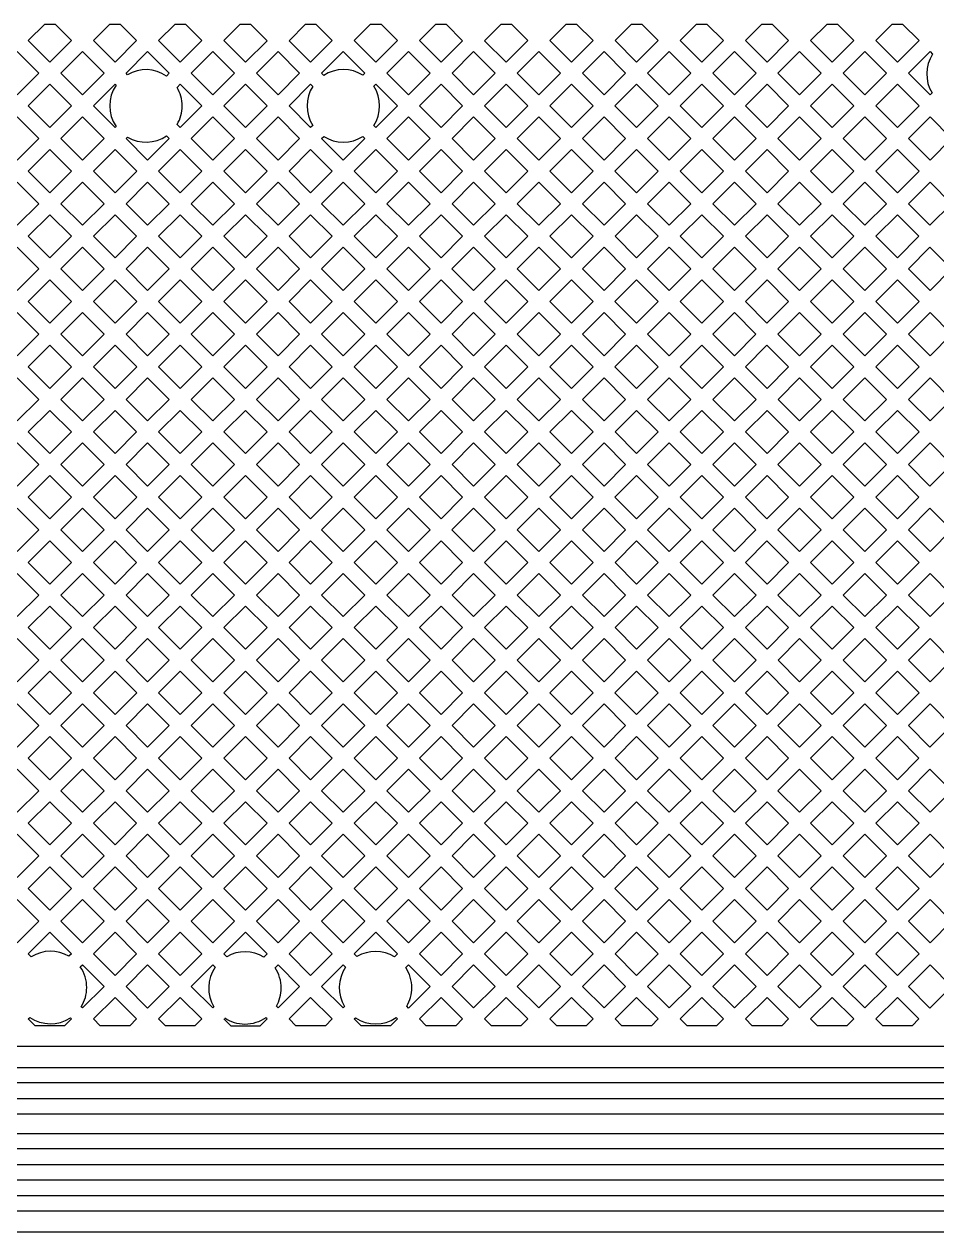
# Model space of a CAD drawing. Extents: x 1548 to 1929, y -174 to 95.
# Drawn here: x 1648.87 to 1653.34, y 46.62 to 52.55 of the extents above; entities that cross this region are included whole.
import ezdxf

# ---------------------------------------------------------------- set-up
doc = ezdxf.new("R2010")
doc.units = 0
doc.layers.add('gbr-dxf_layer0', color=7, linetype='Continuous')

msp = doc.modelspace()

# ---------------------------------------------------------------- linework, layer by layer
at = {"layer": 'gbr-dxf_layer0'}
for p, q in [((1636.278, 47.2867), (1663.6334, 47.2867)), ((1663.6348, 47.2105), (1636.2793, 47.2105)), ((1636.3424, 47.1159), (1663.4604, 47.1159)), ((1663.4617, 47.0397), (1636.3399, 47.0397)), ((1636.5568, 46.9633), (1663.3571, 46.9633)), ((1663.3587, 46.8871), (1636.5582, 46.8871)), ((1636.559, 46.8109), (1663.3565, 46.8109)), ((1663.3589, 46.7347), (1636.5576, 46.7347))]:
    msp.add_line(p, q, dxfattribs=at)
at = {"layer": 'gbr-dxf_layer0', "linetype": 'Continuous'}
for points in [[(1648.8897, 52.4719), (1648.9703, 52.5526), (1649.0211, 52.5526), (1649.1018, 52.4719), (1648.9957, 52.3659)], [(1649.2095, 52.4719), (1649.2901, 52.5526), (1649.3407, 52.5526), (1649.4213, 52.472), (1649.3154, 52.3661)], [(1649.5291, 52.472), (1649.6097, 52.5526), (1649.6603, 52.5526), (1649.741, 52.4719), (1649.6351, 52.366)], [(1649.8488, 52.4719), (1649.9294, 52.5526), (1649.9799, 52.5526), (1650.0607, 52.4718), (1649.9548, 52.3659)], [(1650.1685, 52.4718), (1650.2492, 52.5526), (1650.2998, 52.5526), (1650.3804, 52.4719), (1650.2743, 52.3659)], [(1650.4881, 52.4719), (1650.5688, 52.5526), (1650.6196, 52.5526), (1650.7002, 52.472), (1650.5942, 52.3659)], [(1650.808, 52.472), (1650.8886, 52.5526), (1650.939, 52.5526), (1651.0198, 52.4718), (1650.914, 52.366)], [(1651.1275, 52.4718), (1651.2083, 52.5526), (1651.2588, 52.5526), (1651.3395, 52.4719), (1651.2334, 52.3659)], [(1651.4472, 52.4719), (1651.5279, 52.5526), (1651.5787, 52.5526), (1651.6593, 52.4719), (1651.5532, 52.3659)], [(1651.767, 52.4719), (1651.8477, 52.5526), (1651.8982, 52.5526), (1651.9788, 52.472), (1651.8729, 52.3661)], [(1652.0866, 52.472), (1652.1672, 52.5526), (1652.2179, 52.5526), (1652.2985, 52.4719), (1652.1926, 52.366)], [(1652.4063, 52.4719), (1652.487, 52.5526), (1652.5377, 52.5526), (1652.6184, 52.4719), (1652.5123, 52.3659)], [(1652.7261, 52.4719), (1652.8068, 52.5526), (1652.8573, 52.5526), (1652.9379, 52.4719), (1652.832, 52.366)], [(1653.0457, 52.4719), (1653.1263, 52.5526), (1653.1771, 52.5526), (1653.2577, 52.472), (1653.1517, 52.3659)], [(1648.7298, 52.312), (1648.8358, 52.418), (1648.9418, 52.312), (1648.8358, 52.206)], [(1649.0496, 52.312), (1649.1556, 52.4181), (1649.2615, 52.3122), (1649.1555, 52.2061)], [(1649.689, 52.3121), (1649.7949, 52.418), (1649.9009, 52.312), (1649.795, 52.2061)], [(1650.0087, 52.312), (1650.1146, 52.4179), (1650.2205, 52.312), (1650.1146, 52.2061)], [(1650.648, 52.312), (1650.7541, 52.4181), (1650.8601, 52.3121), (1650.7541, 52.206)], [(1650.9679, 52.3121), (1651.0737, 52.4179), (1651.1795, 52.312), (1651.0737, 52.2062)], [(1651.2873, 52.312), (1651.3933, 52.418), (1651.4994, 52.312), (1651.3933, 52.206)], [(1651.6071, 52.312), (1651.7132, 52.4181), (1651.819, 52.3122), (1651.713, 52.2061)], [(1651.9268, 52.3122), (1652.0327, 52.4181), (1652.1387, 52.3121), (1652.0328, 52.2062)], [(1652.2465, 52.3121), (1652.3524, 52.418), (1652.4584, 52.312), (1652.3525, 52.2061)], [(1652.5662, 52.312), (1652.6722, 52.418), (1652.7781, 52.3121), (1652.6721, 52.2061)], [(1652.8859, 52.3121), (1652.9918, 52.4181), (1653.0978, 52.312), (1652.9919, 52.2061)], [(1648.8897, 52.1521), (1648.9957, 52.2581), (1649.1016, 52.1523), (1648.9956, 52.0462)], [(1649.8489, 52.1522), (1649.9548, 52.2581), (1650.0607, 52.1522), (1649.9547, 52.0463)], [(1650.8079, 52.1522), (1650.914, 52.2582), (1651.0199, 52.1523), (1650.9138, 52.0463)], [(1651.1276, 52.1523), (1651.2334, 52.2581), (1651.3394, 52.1521), (1651.2336, 52.0463)], [(1651.4472, 52.1521), (1651.5532, 52.2581), (1651.6591, 52.1523), (1651.5531, 52.0462)], [(1651.7669, 52.1523), (1651.8729, 52.2583), (1651.9789, 52.1523), (1651.8729, 52.0462)], [(1652.0867, 52.1523), (1652.1926, 52.2582), (1652.2986, 52.1522), (1652.1927, 52.0463)], [(1652.4064, 52.1522), (1652.5123, 52.2581), (1652.6182, 52.1522), (1652.5123, 52.0463)], [(1652.726, 52.1522), (1652.832, 52.2583), (1652.938, 52.1523), (1652.832, 52.0462)], [(1653.0458, 52.1523), (1653.1517, 52.2582), (1653.2577, 52.1522), (1653.1518, 52.0462)], [(1648.73, 51.9924), (1648.8358, 52.0982), (1648.9417, 51.9923), (1648.8359, 51.8865)], [(1649.0494, 51.9923), (1649.1555, 52.0984), (1649.2615, 51.9924), (1649.1555, 51.8863)], [(1649.6891, 51.9924), (1649.795, 52.0983), (1649.9009, 51.9924), (1649.7949, 51.8865)], [(1650.0086, 51.9924), (1650.1146, 52.0983), (1650.2206, 51.9923), (1650.1146, 51.8864)], [(1650.648, 51.9922), (1650.7541, 52.0983), (1650.8599, 51.9924), (1650.7539, 51.8863)], [(1650.9677, 51.9924), (1651.0737, 52.0984), (1651.1797, 51.9924), (1651.0737, 51.8864)], [(1651.2875, 51.9924), (1651.3933, 52.0982), (1651.4992, 51.9923), (1651.3934, 51.8865)], [(1651.607, 51.9923), (1651.713, 52.0984), (1651.819, 51.9924), (1651.713, 51.8863)], [(1651.9268, 51.9924), (1652.0328, 52.0984), (1652.1388, 51.9924), (1652.0328, 51.8863)], [(1652.2466, 51.9924), (1652.3525, 52.0983), (1652.4584, 51.9924), (1652.3525, 51.8865)], [(1652.5661, 51.9924), (1652.6721, 52.0984), (1652.7781, 51.9923), (1652.6722, 51.8864)], [(1652.8859, 51.9923), (1652.9919, 52.0984), (1653.0979, 51.9924), (1652.9919, 51.8863)], [(1653.2057, 51.9924), (1653.3116, 52.0983), (1653.4175, 51.9924), (1653.3116, 51.8865)], [(1648.8897, 51.8326), (1648.9956, 51.9385), (1649.1016, 51.8324), (1648.9958, 51.7266)], [(1649.2093, 51.8324), (1649.3154, 51.9385), (1649.4214, 51.8325), (1649.3153, 51.7264)], [(1649.5291, 51.8325), (1649.6352, 51.9385), (1649.7411, 51.8326), (1649.635, 51.7266)], [(1649.8488, 51.8326), (1649.9547, 51.9385), (1650.0608, 51.8325), (1649.9548, 51.7266)], [(1650.1685, 51.8325), (1650.2744, 51.9385), (1650.3805, 51.8324), (1650.2745, 51.7265)], [(1650.4882, 51.8324), (1650.5941, 51.9384), (1650.7, 51.8325), (1650.5941, 51.7266)], [(1650.8078, 51.8325), (1650.9138, 51.9385), (1651.0198, 51.8325), (1650.9138, 51.7265)], [(1651.1276, 51.8325), (1651.2336, 51.9385), (1651.3395, 51.8326), (1651.2335, 51.7266)], [(1651.4473, 51.8326), (1651.5531, 51.9385), (1651.6591, 51.8324), (1651.5533, 51.7266)], [(1651.7669, 51.8324), (1651.8729, 51.9385), (1651.9789, 51.8325), (1651.8729, 51.7264)], [(1652.0867, 51.8325), (1652.1927, 51.9385), (1652.2986, 51.8326), (1652.1926, 51.7266)], [(1652.4064, 51.8326), (1652.5123, 51.9385), (1652.6183, 51.8325), (1652.5124, 51.7266)], [(1652.726, 51.8325), (1652.832, 51.9385), (1652.938, 51.8324), (1652.8321, 51.7265)], [(1653.0457, 51.8324), (1653.1518, 51.9385), (1653.2577, 51.8326), (1653.1516, 51.7266)], [(1648.7298, 51.6727), (1648.8359, 51.7788), (1648.9419, 51.6728), (1648.8358, 51.5667)], [(1649.0496, 51.6728), (1649.1555, 51.7786), (1649.2615, 51.6726), (1649.1557, 51.5667)], [(1649.3692, 51.6726), (1649.4753, 51.7786), (1649.5812, 51.6727), (1649.4751, 51.5667)], [(1649.6889, 51.6727), (1649.7949, 51.7787), (1649.901, 51.6727), (1649.7949, 51.5667)], [(1650.0087, 51.6727), (1650.1146, 51.7786), (1650.2206, 51.6726), (1650.1147, 51.5667)], [(1650.3284, 51.6726), (1650.4343, 51.7786), (1650.5402, 51.6727), (1650.4343, 51.5667)], [(1650.648, 51.6727), (1650.7539, 51.7786), (1650.8599, 51.6726), (1650.754, 51.5667)], [(1650.9677, 51.6726), (1651.0737, 51.7786), (1651.1796, 51.6727), (1651.0736, 51.5667)], [(1651.2874, 51.6727), (1651.3934, 51.7788), (1651.4994, 51.6728), (1651.3934, 51.5667)], [(1651.6072, 51.6728), (1651.713, 51.7786), (1651.819, 51.6726), (1651.7132, 51.5667)], [(1651.9268, 51.6726), (1652.0328, 51.7786), (1652.1387, 51.6727), (1652.0326, 51.5667)], [(1652.2464, 51.6727), (1652.3525, 51.7787), (1652.4585, 51.6727), (1652.3525, 51.5667)], [(1652.5662, 51.6727), (1652.6722, 51.7786), (1652.7782, 51.6726), (1652.6723, 51.5667)], [(1652.8859, 51.6726), (1652.9919, 51.7786), (1653.0978, 51.6727), (1652.9918, 51.5667)], [(1653.2055, 51.6727), (1653.3116, 51.7787), (1653.4176, 51.6727), (1653.3115, 51.5667)], [(1648.8897, 51.5128), (1648.9958, 51.6189), (1649.1018, 51.5129), (1648.9957, 51.4068)], [(1649.2095, 51.5129), (1649.3153, 51.6187), (1649.4212, 51.5128), (1649.3154, 51.407)], [(1649.529, 51.5128), (1649.635, 51.6188), (1649.741, 51.5128), (1649.635, 51.4068)], [(1649.8488, 51.5128), (1649.9548, 51.6188), (1650.0609, 51.5128), (1649.9548, 51.4068)], [(1650.1686, 51.5128), (1650.2745, 51.6187), (1650.3804, 51.5129), (1650.2745, 51.4069)], [(1650.4882, 51.5129), (1650.5941, 51.6188), (1650.7001, 51.5128), (1650.5942, 51.4068)], [(1650.8079, 51.5128), (1650.9138, 51.6187), (1651.0197, 51.5128), (1650.9138, 51.4069)], [(1651.1274, 51.5128), (1651.2335, 51.6188), (1651.3395, 51.5128), (1651.2335, 51.4068)], [(1651.4473, 51.5128), (1651.5533, 51.6189), (1651.6593, 51.5129), (1651.5533, 51.4068)], [(1651.7671, 51.5129), (1651.8729, 51.6187), (1651.9788, 51.5128), (1651.8729, 51.407)], [(1652.0865, 51.5128), (1652.1926, 51.6188), (1652.2986, 51.5128), (1652.1925, 51.4068)], [(1652.4063, 51.5128), (1652.5124, 51.6188), (1652.6184, 51.5128), (1652.5123, 51.4068)], [(1652.7261, 51.5128), (1652.8321, 51.6187), (1652.9379, 51.5129), (1652.832, 51.4069)], [(1653.0457, 51.5129), (1653.1516, 51.6188), (1653.2576, 51.5128), (1653.1517, 51.4068)], [(1648.7298, 51.3529), (1648.8358, 51.459), (1648.9419, 51.3529), (1648.8358, 51.2469)], [(1649.0496, 51.3529), (1649.1557, 51.459), (1649.2615, 51.3531), (1649.1555, 51.2471)], [(1649.3693, 51.3531), (1649.4751, 51.4589), (1649.5811, 51.3529), (1649.4753, 51.2471)], [(1649.6889, 51.3529), (1649.7949, 51.4589), (1649.9009, 51.3529), (1649.7949, 51.2469)], [(1650.0087, 51.3529), (1650.1147, 51.459), (1650.2206, 51.3531), (1650.1146, 51.247)], [(1650.3284, 51.3531), (1650.4343, 51.459), (1650.5403, 51.353), (1650.4344, 51.2471)], [(1650.6481, 51.353), (1650.754, 51.4589), (1650.8599, 51.353), (1650.754, 51.2471)], [(1650.9676, 51.353), (1651.0736, 51.4589), (1651.1796, 51.3529), (1651.0737, 51.247)], [(1651.2873, 51.3529), (1651.3934, 51.459), (1651.4994, 51.3529), (1651.3933, 51.2469)], [(1651.6071, 51.3529), (1651.7132, 51.459), (1651.8191, 51.3531), (1651.713, 51.2471)], [(1651.9268, 51.3531), (1652.0326, 51.4589), (1652.1387, 51.3529), (1652.0328, 51.2471)], [(1652.2464, 51.3529), (1652.3525, 51.4589), (1652.4585, 51.3529), (1652.3524, 51.2469)], [(1652.5662, 51.3529), (1652.6723, 51.459), (1652.7781, 51.3531), (1652.6721, 51.247)], [(1652.8859, 51.3531), (1652.9918, 51.459), (1653.0978, 51.353), (1652.9919, 51.2471)], [(1653.2056, 51.353), (1653.3115, 51.4589), (1653.4175, 51.3529), (1653.3116, 51.247)], [(1648.8897, 51.193), (1648.9957, 51.2991), (1649.1016, 51.1932), (1648.9956, 51.0871)], [(1649.2094, 51.1932), (1649.3154, 51.2992), (1649.4214, 51.1932), (1649.3154, 51.0872)], [(1649.5292, 51.1932), (1649.635, 51.299), (1649.741, 51.193), (1649.6352, 51.0872)], [(1649.8488, 51.193), (1649.9548, 51.299), (1650.0607, 51.1932), (1649.9547, 51.0871)], [(1650.1685, 51.1932), (1650.2745, 51.2992), (1650.3805, 51.1932), (1650.2745, 51.0871)], [(1650.4883, 51.1932), (1650.5942, 51.2991), (1650.7001, 51.1932), (1650.5942, 51.0873)], [(1650.8078, 51.1932), (1650.9138, 51.2991), (1651.0198, 51.1931), (1650.9138, 51.0872)], [(1651.1275, 51.1931), (1651.2335, 51.299), (1651.3395, 51.193), (1651.2336, 51.0871)], [(1651.4472, 51.193), (1651.5533, 51.2991), (1651.6591, 51.1932), (1651.5531, 51.0871)], [(1651.7669, 51.1932), (1651.8729, 51.2992), (1651.979, 51.1932), (1651.8729, 51.0872)], [(1652.0867, 51.1932), (1652.1925, 51.299), (1652.2985, 51.193), (1652.1927, 51.0872)], [(1652.4063, 51.193), (1652.5123, 51.299), (1652.6182, 51.1932), (1652.5122, 51.0871)], [(1652.726, 51.1932), (1652.832, 51.2992), (1652.938, 51.1932), (1652.832, 51.0871)], [(1653.0458, 51.1932), (1653.1517, 51.2991), (1653.2577, 51.1931), (1653.1518, 51.0872)], [(1648.7299, 51.0332), (1648.8358, 51.1391), (1648.9417, 51.0333), (1648.8358, 50.9273)], [(1649.0495, 51.0333), (1649.1555, 51.1393), (1649.2615, 51.0333), (1649.1555, 50.9272)], [(1649.3693, 51.0333), (1649.4753, 51.1393), (1649.5813, 51.0333), (1649.4753, 50.9273)], [(1649.6891, 51.0333), (1649.7949, 51.1391), (1649.9008, 51.0332), (1649.795, 50.9274)], [(1650.0085, 51.0332), (1650.1146, 51.1393), (1650.2206, 51.0333), (1650.1146, 50.9272)], [(1650.3284, 51.0333), (1650.4344, 51.1393), (1650.5403, 51.0334), (1650.4342, 50.9274)], [(1650.648, 51.0334), (1650.754, 51.1393), (1650.86, 51.0333), (1650.7541, 50.9274)], [(1650.9677, 51.0333), (1651.0737, 51.1392), (1651.1797, 51.0332), (1651.0737, 50.9273)], [(1651.2874, 51.0332), (1651.3933, 51.1391), (1651.4992, 51.0333), (1651.3933, 50.9273)], [(1651.607, 51.0333), (1651.713, 51.1393), (1651.819, 51.0333), (1651.713, 50.9272)], [(1651.9268, 51.0333), (1652.0328, 51.1393), (1652.1389, 51.0333), (1652.0328, 50.9273)], [(1652.2466, 51.0333), (1652.3524, 51.1391), (1652.4583, 51.0332), (1652.3525, 50.9274)], [(1652.5661, 51.0332), (1652.6721, 51.1393), (1652.7781, 51.0333), (1652.6721, 50.9272)], [(1652.8859, 51.0333), (1652.9919, 51.1393), (1653.0979, 51.0333), (1652.9919, 50.9272)], [(1653.2057, 51.0333), (1653.3116, 51.1392), (1653.4175, 51.0333), (1653.3116, 50.9274)], [(1648.8897, 50.8735), (1648.9956, 50.9794), (1649.1016, 50.8734), (1648.9957, 50.7675)], [(1649.2094, 50.8734), (1649.3154, 50.9794), (1649.4214, 50.8734), (1649.3154, 50.7674)], [(1649.5292, 50.8734), (1649.6352, 50.9794), (1649.7411, 50.8735), (1649.6351, 50.7675)], [(1649.8489, 50.8735), (1649.9547, 50.9794), (1650.0607, 50.8733), (1649.9549, 50.7675)], [(1650.1684, 50.8733), (1650.2745, 50.9794), (1650.3804, 50.8735), (1650.2743, 50.7675)], [(1650.4881, 50.8735), (1650.5942, 50.9795), (1650.7002, 50.8735), (1650.5941, 50.7675)], [(1650.8079, 50.8735), (1650.9138, 50.9794), (1651.0199, 50.8734), (1650.9139, 50.7675)], [(1651.1276, 50.8734), (1651.2336, 50.9794), (1651.3394, 50.8735), (1651.2335, 50.7675)], [(1651.4472, 50.8735), (1651.5531, 50.9794), (1651.6591, 50.8734), (1651.5532, 50.7675)], [(1651.7669, 50.8734), (1651.8729, 50.9794), (1651.9789, 50.8734), (1651.8729, 50.7674)], [(1652.0867, 50.8734), (1652.1927, 50.9794), (1652.2986, 50.8735), (1652.1926, 50.7675)], [(1652.4064, 50.8735), (1652.5122, 50.9794), (1652.6182, 50.8733), (1652.5124, 50.7675)], [(1652.726, 50.8733), (1652.832, 50.9794), (1652.938, 50.8734), (1652.832, 50.7673)], [(1653.0458, 50.8734), (1653.1518, 50.9794), (1653.2577, 50.8735), (1653.1517, 50.7675)], [(1648.7299, 50.7136), (1648.8358, 50.8196), (1648.9418, 50.7136), (1648.8359, 50.6076)], [(1649.0496, 50.7136), (1649.1555, 50.8195), (1649.2615, 50.7135), (1649.1556, 50.6076)], [(1649.3693, 50.7135), (1649.4753, 50.8195), (1649.5812, 50.7136), (1649.4751, 50.6076)], [(1649.6889, 50.7136), (1649.795, 50.8197), (1649.901, 50.7136), (1649.7949, 50.6076)], [(1650.0087, 50.7136), (1650.1146, 50.8195), (1650.2204, 50.7136), (1650.1146, 50.6078)], [(1650.3282, 50.7136), (1650.4342, 50.8196), (1650.5403, 50.7136), (1650.4342, 50.6076)], [(1650.648, 50.7136), (1650.7541, 50.8196), (1650.8601, 50.7136), (1650.754, 50.6076)], [(1650.9678, 50.7136), (1651.0737, 50.8195), (1651.1796, 50.7136), (1651.0737, 50.6077)], [(1651.2874, 50.7136), (1651.3933, 50.8196), (1651.4993, 50.7136), (1651.3934, 50.6076)], [(1651.6071, 50.7136), (1651.713, 50.8195), (1651.819, 50.7135), (1651.7131, 50.6076)], [(1651.9268, 50.7135), (1652.0328, 50.8195), (1652.1387, 50.7136), (1652.0327, 50.6076)], [(1652.2465, 50.7136), (1652.3525, 50.8197), (1652.4585, 50.7136), (1652.3525, 50.6076)], [(1652.5663, 50.7136), (1652.6721, 50.8195), (1652.7781, 50.7134), (1652.6723, 50.6076)], [(1652.8859, 50.7134), (1652.9919, 50.8195), (1653.0978, 50.7136), (1652.9917, 50.6076)], [(1653.2055, 50.7136), (1653.3116, 50.8196), (1653.4176, 50.7136), (1653.3116, 50.6076)], [(1648.8897, 50.5538), (1648.9957, 50.6597), (1649.1017, 50.5537), (1648.9958, 50.4477)], [(1649.2095, 50.5537), (1649.3154, 50.6596), (1649.4213, 50.5537), (1649.3153, 50.4478)], [(1649.529, 50.5537), (1649.6351, 50.6597), (1649.7411, 50.5537), (1649.635, 50.4477)], [(1649.8488, 50.5537), (1649.9549, 50.6598), (1650.0608, 50.5539), (1649.9547, 50.4478)], [(1650.1685, 50.5539), (1650.2743, 50.6597), (1650.3803, 50.5537), (1650.2745, 50.4479)], [(1650.4881, 50.5537), (1650.5941, 50.6597), (1650.7001, 50.5537), (1650.5941, 50.4477)], [(1650.8079, 50.5537), (1650.9139, 50.6597), (1651.0198, 50.5539), (1650.9138, 50.4478)], [(1651.1276, 50.5539), (1651.2335, 50.6598), (1651.3395, 50.5538), (1651.2336, 50.4478)], [(1651.4473, 50.5538), (1651.5532, 50.6597), (1651.6592, 50.5537), (1651.5533, 50.4477)], [(1651.767, 50.5537), (1651.8729, 50.6596), (1651.9788, 50.5537), (1651.8729, 50.4478)], [(1652.0865, 50.5537), (1652.1926, 50.6597), (1652.2986, 50.5537), (1652.1926, 50.4477)], [(1652.4064, 50.5537), (1652.5124, 50.6598), (1652.6184, 50.5538), (1652.5124, 50.4477)], [(1652.7262, 50.5538), (1652.832, 50.6596), (1652.9379, 50.5537), (1652.8321, 50.4479)], [(1653.0456, 50.5537), (1653.1517, 50.6597), (1653.2577, 50.5537), (1653.1516, 50.4477)], [(1648.7298, 50.3938), (1648.8359, 50.4999), (1648.9419, 50.3939), (1648.8358, 50.2878)], [(1649.0496, 50.3939), (1649.1556, 50.4998), (1649.2615, 50.3939), (1649.1555, 50.288)], [(1649.3692, 50.3939), (1649.4751, 50.4998), (1649.5812, 50.3938), (1649.4752, 50.2879)], [(1649.6889, 50.3938), (1649.7949, 50.4999), (1649.9008, 50.394), (1649.7948, 50.2879)], [(1650.0086, 50.394), (1650.1146, 50.5), (1650.2206, 50.394), (1650.1146, 50.288)], [(1650.3284, 50.394), (1650.4342, 50.4998), (1650.5402, 50.3938), (1650.4344, 50.288)], [(1650.648, 50.3938), (1650.754, 50.4998), (1650.8599, 50.3939), (1650.7539, 50.2879)], [(1650.9677, 50.3939), (1651.0737, 50.5), (1651.1797, 50.394), (1651.0737, 50.2879)], [(1651.2875, 50.394), (1651.3934, 50.4999), (1651.4994, 50.3939), (1651.3935, 50.288)], [(1651.6072, 50.3939), (1651.7131, 50.4998), (1651.819, 50.3939), (1651.7131, 50.288)], [(1651.9268, 50.3939), (1652.0327, 50.4998), (1652.1387, 50.3938), (1652.0328, 50.2879)], [(1652.2464, 50.3938), (1652.3525, 50.4999), (1652.4585, 50.3938), (1652.3525, 50.2878)], [(1652.5662, 50.3938), (1652.6723, 50.4999), (1652.7782, 50.394), (1652.6721, 50.288)], [(1652.8859, 50.394), (1652.9917, 50.4998), (1653.0978, 50.3938), (1652.9919, 50.288)], [(1653.2055, 50.3938), (1653.3116, 50.4998), (1653.4176, 50.3938), (1653.3115, 50.2878)], [(1648.8897, 50.2339), (1648.9958, 50.34), (1649.1016, 50.2341), (1648.9956, 50.1281)], [(1649.2094, 50.2341), (1649.3153, 50.34), (1649.4214, 50.234), (1649.3154, 50.1281)], [(1649.5291, 50.234), (1649.635, 50.3399), (1649.7409, 50.234), (1649.635, 50.1281)], [(1649.8487, 50.234), (1649.9547, 50.3401), (1650.0607, 50.2341), (1649.9547, 50.128)], [(1650.1685, 50.2341), (1650.2745, 50.3401), (1650.3805, 50.2341), (1650.2745, 50.1281)], [(1650.4883, 50.2341), (1650.5941, 50.3399), (1650.7, 50.234), (1650.5942, 50.1282)], [(1650.8078, 50.234), (1650.9138, 50.3401), (1651.0198, 50.234), (1650.9138, 50.128)], [(1651.1276, 50.234), (1651.2336, 50.3401), (1651.3396, 50.2341), (1651.2336, 50.128)], [(1651.4474, 50.2341), (1651.5533, 50.34), (1651.6592, 50.2341), (1651.5533, 50.1282)], [(1651.7669, 50.2341), (1651.8729, 50.34), (1651.9789, 50.234), (1651.8729, 50.1281)], [(1652.0866, 50.234), (1652.1926, 50.3399), (1652.2986, 50.2339), (1652.1927, 50.128)], [(1652.4063, 50.2339), (1652.5124, 50.34), (1652.6183, 50.2341), (1652.5122, 50.128)], [(1652.726, 50.2341), (1652.8321, 50.3401), (1652.9381, 50.2341), (1652.832, 50.1281)], [(1653.0458, 50.2341), (1653.1516, 50.3399), (1653.2576, 50.2339), (1653.1518, 50.1281)], [(1648.7299, 50.0742), (1648.8358, 50.1801), (1648.9417, 50.0742), (1648.8358, 49.9683)], [(1649.0495, 50.0742), (1649.1555, 50.1802), (1649.2615, 50.0742), (1649.1555, 49.9682)], [(1649.3693, 50.0742), (1649.4752, 50.1801), (1649.5811, 50.0743), (1649.4752, 49.9683)], [(1649.6889, 50.0743), (1649.7948, 50.1802), (1649.9008, 50.0742), (1649.7949, 49.9682)], [(1650.0086, 50.0742), (1650.1146, 50.1802), (1650.2206, 50.0742), (1650.1146, 49.9681)], [(1650.3284, 50.0742), (1650.4344, 50.1802), (1650.5403, 50.0743), (1650.4343, 49.9683)], [(1650.6481, 50.0743), (1650.7539, 50.1801), (1650.8599, 50.0741), (1650.7541, 49.9683)], [(1650.9676, 50.0741), (1651.0737, 50.1802), (1651.1797, 50.0742), (1651.0737, 49.9681)], [(1651.2875, 50.0742), (1651.3935, 50.1802), (1651.4994, 50.0743), (1651.3933, 49.9683)], [(1651.6071, 50.0743), (1651.7131, 50.1802), (1651.8191, 50.0742), (1651.7132, 49.9683)], [(1651.9268, 50.0742), (1652.0328, 50.1801), (1652.1388, 50.0741), (1652.0328, 49.9682)], [(1652.2465, 50.0741), (1652.3525, 50.18), (1652.4583, 50.0742), (1652.3524, 49.9682)], [(1652.5661, 50.0742), (1652.6721, 50.1802), (1652.7781, 50.0742), (1652.6721, 49.9681)], [(1652.8859, 50.0742), (1652.9919, 50.1802), (1653.098, 50.0742), (1652.9919, 49.9682)], [(1653.2057, 50.0742), (1653.3115, 50.18), (1653.4174, 50.0741), (1653.3116, 49.9683)], [(1648.8897, 49.9144), (1648.9956, 50.0203), (1649.1016, 49.9143), (1648.9957, 49.8084)], [(1649.2094, 49.9143), (1649.3154, 50.0203), (1649.4213, 49.9144), (1649.3153, 49.8084)], [(1649.5291, 49.9144), (1649.635, 50.0204), (1649.741, 49.9144), (1649.6351, 49.8084)], [(1649.8488, 49.9144), (1649.9547, 50.0203), (1650.0607, 49.9143), (1649.9548, 49.8083)], [(1650.1685, 49.9143), (1650.2745, 50.0203), (1650.3804, 49.9144), (1650.2743, 49.8084)], [(1650.4881, 49.9144), (1650.5942, 50.0205), (1650.7002, 49.9144), (1650.5942, 49.8084)], [(1650.808, 49.9144), (1650.9138, 50.0202), (1651.0198, 49.9142), (1650.914, 49.8084)], [(1651.1275, 49.9142), (1651.2336, 50.0203), (1651.3395, 49.9144), (1651.2334, 49.8084)], [(1651.4472, 49.9144), (1651.5533, 50.0204), (1651.6593, 49.9144), (1651.5532, 49.8084)], [(1651.767, 49.9144), (1651.8729, 50.0203), (1651.979, 49.9143), (1651.873, 49.8084)], [(1652.0867, 49.9143), (1652.1927, 50.0202), (1652.2985, 49.9144), (1652.1926, 49.8084)], [(1652.4063, 49.9144), (1652.5122, 50.0203), (1652.6182, 49.9143), (1652.5123, 49.8083)], [(1652.726, 49.9143), (1652.832, 50.0203), (1652.938, 49.9143), (1652.832, 49.8082)], [(1653.0458, 49.9143), (1653.1518, 50.0203), (1653.2577, 49.9144), (1653.1517, 49.8084)], [(1648.7298, 49.7545), (1648.8358, 49.8605), (1648.9418, 49.7545), (1648.8358, 49.6485)], [(1649.0496, 49.7545), (1649.1555, 49.8604), (1649.2614, 49.7545), (1649.1555, 49.6486)], [(1649.3692, 49.7545), (1649.4752, 49.8606), (1649.5812, 49.7545), (1649.4752, 49.6485)], [(1649.689, 49.7545), (1649.7949, 49.8605), (1649.9009, 49.7545), (1649.795, 49.6485)], [(1650.0087, 49.7545), (1650.1146, 49.8604), (1650.2205, 49.7545), (1650.1146, 49.6486)], [(1650.3282, 49.7545), (1650.4343, 49.8605), (1650.5403, 49.7545), (1650.4342, 49.6485)], [(1650.648, 49.7545), (1650.7541, 49.8606), (1650.8601, 49.7545), (1650.7541, 49.6485)], [(1650.9678, 49.7545), (1651.0737, 49.8604), (1651.1795, 49.7545), (1651.0737, 49.6487)], [(1651.2873, 49.7545), (1651.3933, 49.8605), (1651.4994, 49.7545), (1651.3933, 49.6485)], [(1651.6071, 49.7545), (1651.7132, 49.8605), (1651.8192, 49.7545), (1651.7131, 49.6485)], [(1651.9269, 49.7545), (1652.0328, 49.8604), (1652.1387, 49.7545), (1652.0328, 49.6486)], [(1652.2465, 49.7545), (1652.3524, 49.8605), (1652.4584, 49.7545), (1652.3525, 49.6485)], [(1652.5662, 49.7545), (1652.6721, 49.8604), (1652.7781, 49.7544), (1652.6722, 49.6485)], [(1652.8859, 49.7544), (1652.9919, 49.8604), (1653.0978, 49.7545), (1652.9918, 49.6485)], [(1653.2056, 49.7545), (1653.3116, 49.8606), (1653.4176, 49.7545), (1653.3116, 49.6485)], [(1648.8897, 49.5946), (1648.9957, 49.7006), (1649.1016, 49.5947), (1648.9956, 49.4887)], [(1649.2094, 49.5947), (1649.3153, 49.7006), (1649.4213, 49.5946), (1649.3154, 49.4887)], [(1649.529, 49.5946), (1649.6351, 49.7007), (1649.7411, 49.5947), (1649.6351, 49.4886)], [(1649.8489, 49.5947), (1649.9548, 49.7006), (1650.0607, 49.5947), (1649.9547, 49.4888)], [(1650.1684, 49.5947), (1650.2743, 49.7006), (1650.3804, 49.5946), (1650.2745, 49.4887)], [(1650.4881, 49.5946), (1650.5942, 49.7006), (1650.7002, 49.5946), (1650.5941, 49.4886)], [(1650.8079, 49.5946), (1650.914, 49.7007), (1651.0199, 49.5948), (1650.9138, 49.4887)], [(1651.1276, 49.5948), (1651.2334, 49.7006), (1651.3394, 49.5946), (1651.2336, 49.4888)], [(1651.4472, 49.5946), (1651.5532, 49.7006), (1651.6593, 49.5946), (1651.5532, 49.4886)], [(1651.767, 49.5946), (1651.873, 49.7006), (1651.9789, 49.5948), (1651.8729, 49.4887)], [(1652.0867, 49.5948), (1652.1926, 49.7007), (1652.2986, 49.5947), (1652.1927, 49.4887)], [(1652.4064, 49.5947), (1652.5123, 49.7006), (1652.6183, 49.5946), (1652.5124, 49.4886)], [(1652.7261, 49.5946), (1652.832, 49.7005), (1652.9379, 49.5946), (1652.832, 49.4887)], [(1653.0456, 49.5946), (1653.1517, 49.7006), (1653.2577, 49.5946), (1653.1517, 49.4886)], [(1648.7299, 49.4348), (1648.8358, 49.5407), (1648.9417, 49.4348), (1648.8357, 49.3289)], [(1649.0494, 49.4348), (1649.1555, 49.5408), (1649.2615, 49.4348), (1649.1555, 49.3288)], [(1649.3693, 49.4348), (1649.4752, 49.5407), (1649.5812, 49.4347), (1649.4753, 49.3288)], [(1649.6889, 49.4347), (1649.795, 49.5408), (1649.9009, 49.4349), (1649.7948, 49.3288)], [(1650.0086, 49.4349), (1650.1146, 49.5408), (1650.2206, 49.4348), (1650.1146, 49.3289)], [(1650.3283, 49.4348), (1650.4342, 49.5407), (1650.5403, 49.4347), (1650.4343, 49.3288)], [(1650.648, 49.4347), (1650.7541, 49.5407), (1650.8599, 49.4349), (1650.7539, 49.3288)], [(1650.9677, 49.4349), (1651.0737, 49.5409), (1651.1797, 49.4349), (1651.0737, 49.3288)], [(1651.2875, 49.4349), (1651.3933, 49.5407), (1651.4993, 49.4347), (1651.3935, 49.3289)], [(1651.6071, 49.4347), (1651.7131, 49.5407), (1651.819, 49.4348), (1651.713, 49.3288)], [(1651.9268, 49.4348), (1652.0328, 49.5409), (1652.1388, 49.4349), (1652.0328, 49.3288)], [(1652.2466, 49.4349), (1652.3525, 49.5408), (1652.4585, 49.4348), (1652.3526, 49.3288)], [(1652.5663, 49.4348), (1652.6722, 49.5407), (1652.7781, 49.4348), (1652.6722, 49.3289)], [(1652.8859, 49.4348), (1652.9918, 49.5407), (1653.0978, 49.4347), (1652.9919, 49.3288)], [(1653.2055, 49.4347), (1653.3116, 49.5407), (1653.4176, 49.4347), (1653.3116, 49.3287)], [(1648.8896, 49.275), (1648.9956, 49.3809), (1649.1016, 49.2749), (1648.9956, 49.169)], [(1649.2093, 49.2749), (1649.3154, 49.381), (1649.4214, 49.2749), (1649.3153, 49.1689)], [(1649.5291, 49.2749), (1649.6351, 49.3809), (1649.7409, 49.275), (1649.635, 49.1691)], [(1649.8487, 49.275), (1649.9547, 49.381), (1650.0608, 49.275), (1649.9547, 49.169)], [(1650.1685, 49.275), (1650.2745, 49.3809), (1650.3805, 49.2749), (1650.2745, 49.169)], [(1650.4882, 49.2749), (1650.5941, 49.3808), (1650.7, 49.2749), (1650.5941, 49.169)], [(1650.8078, 49.2749), (1650.9138, 49.381), (1651.0198, 49.275), (1650.9138, 49.1689)], [(1651.1276, 49.275), (1651.2336, 49.381), (1651.3396, 49.275), (1651.2336, 49.169)], [(1651.4474, 49.275), (1651.5532, 49.3808), (1651.6591, 49.2749), (1651.5533, 49.1691)], [(1651.7669, 49.2749), (1651.8729, 49.381), (1651.9789, 49.2749), (1651.8729, 49.1689)], [(1652.0867, 49.2749), (1652.1927, 49.381), (1652.2987, 49.275), (1652.1927, 49.1689)], [(1652.4065, 49.275), (1652.5124, 49.3809), (1652.6183, 49.275), (1652.5124, 49.1691)], [(1652.726, 49.275), (1652.832, 49.3809), (1652.938, 49.2749), (1652.8321, 49.169)], [(1653.0457, 49.2749), (1653.1517, 49.3808), (1653.2577, 49.2748), (1653.1518, 49.1689)], [(1648.7298, 49.1152), (1648.8357, 49.2211), (1648.9418, 49.1151), (1648.8358, 49.0092)], [(1649.0495, 49.1151), (1649.1555, 49.221), (1649.2615, 49.115), (1649.1555, 49.0091)], [(1649.3692, 49.115), (1649.4753, 49.2211), (1649.5811, 49.1152), (1649.4751, 49.0091)], [(1649.6889, 49.1152), (1649.7948, 49.2211), (1649.9008, 49.1151), (1649.7949, 49.0092)], [(1650.0086, 49.1151), (1650.1146, 49.2211), (1650.2206, 49.1151), (1650.1146, 49.0091)], [(1650.3284, 49.1151), (1650.4343, 49.221), (1650.5402, 49.1152), (1650.4343, 49.0092)], [(1650.648, 49.1152), (1650.7539, 49.2211), (1650.8599, 49.1151), (1650.754, 49.0091)], [(1650.9677, 49.1151), (1651.0737, 49.2211), (1651.1797, 49.1151), (1651.0737, 49.009)], [(1651.2875, 49.1151), (1651.3935, 49.2211), (1651.4994, 49.1152), (1651.3934, 49.0092)], [(1651.6072, 49.1152), (1651.713, 49.221), (1651.819, 49.115), (1651.7132, 49.0092)], [(1651.9268, 49.115), (1652.0328, 49.2211), (1652.1388, 49.1151), (1652.0328, 49.009)], [(1652.2466, 49.1151), (1652.3526, 49.2211), (1652.4585, 49.1152), (1652.3524, 49.0092)], [(1652.5662, 49.1152), (1652.6722, 49.2211), (1652.7782, 49.1151), (1652.6723, 49.0092)], [(1652.8859, 49.1151), (1652.9919, 49.221), (1653.0979, 49.115), (1652.9919, 49.0091)], [(1653.2056, 49.115), (1653.3116, 49.2209), (1653.4174, 49.1151), (1653.3115, 49.0091)], [(1648.8897, 48.9553), (1648.9956, 49.0612), (1649.1016, 48.9552), (1648.9957, 48.8493)], [(1649.2094, 48.9552), (1649.3153, 49.0611), (1649.4212, 48.9553), (1649.3153, 48.8493)], [(1649.529, 48.9553), (1649.635, 49.0613), (1649.741, 48.9553), (1649.635, 48.8492)], [(1649.8488, 48.9553), (1649.9547, 49.0612), (1650.0607, 48.9552), (1649.9548, 48.8493)], [(1650.1685, 48.9552), (1650.2745, 49.0612), (1650.3804, 48.9553), (1650.2744, 48.8493)], [(1650.4882, 48.9553), (1650.5941, 49.0613), (1650.7001, 48.9553), (1650.5942, 48.8493)], [(1650.8079, 48.9553), (1650.9138, 49.0612), (1651.0198, 48.9552), (1650.9139, 48.8492)], [(1651.1276, 48.9552), (1651.2336, 49.0612), (1651.3395, 48.9553), (1651.2335, 48.8493)], [(1651.4473, 48.9553), (1651.5533, 49.0613), (1651.6593, 48.9553), (1651.5533, 48.8493)], [(1651.7671, 48.9553), (1651.8729, 49.0611), (1651.9789, 48.9551), (1651.8731, 48.8493)], [(1652.0866, 48.9551), (1652.1927, 49.0612), (1652.2986, 48.9553), (1652.1925, 48.8492)], [(1652.4063, 48.9553), (1652.5124, 49.0613), (1652.6184, 48.9553), (1652.5123, 48.8493)], [(1652.7261, 48.9553), (1652.8321, 49.0612), (1652.9381, 48.9552), (1652.8322, 48.8493)], [(1653.0458, 48.9552), (1653.1518, 49.0611), (1653.2576, 48.9553), (1653.1517, 48.8493)], [(1648.7298, 48.7954), (1648.8358, 48.9014), (1648.9419, 48.7954), (1648.8358, 48.6894)], [(1649.0496, 48.7954), (1649.1555, 48.9013), (1649.2614, 48.7954), (1649.1555, 48.6895)], [(1649.3692, 48.7954), (1649.4751, 48.9014), (1649.5811, 48.7954), (1649.4752, 48.6894)], [(1649.6889, 48.7954), (1649.7949, 48.9014), (1649.9009, 48.7954), (1649.7949, 48.6894)], [(1650.0087, 48.7954), (1650.1146, 48.9013), (1650.2205, 48.7954), (1650.1146, 48.6895)], [(1650.3283, 48.7954), (1650.4343, 48.9015), (1650.5403, 48.7954), (1650.4343, 48.6894)], [(1650.6481, 48.7954), (1650.754, 48.9014), (1650.86, 48.7954), (1650.7541, 48.6894)], [(1650.9678, 48.7954), (1651.0737, 48.9013), (1651.1796, 48.7954), (1651.0737, 48.6895)], [(1651.2873, 48.7954), (1651.3934, 48.9014), (1651.4994, 48.7954), (1651.3933, 48.6894)], [(1651.6071, 48.7954), (1651.7132, 48.9015), (1651.8192, 48.7954), (1651.7132, 48.6894)], [(1651.927, 48.7954), (1652.0328, 48.9013), (1652.1387, 48.7954), (1652.0328, 48.6896)], [(1652.2464, 48.7954), (1652.3524, 48.9014), (1652.4585, 48.7954), (1652.3524, 48.6894)], [(1652.5662, 48.7954), (1652.6723, 48.9014), (1652.7783, 48.7954), (1652.6722, 48.6894)], [(1652.886, 48.7954), (1652.9919, 48.9013), (1653.0978, 48.7954), (1652.9919, 48.6895)], [(1653.2056, 48.7954), (1653.3115, 48.9014), (1653.4175, 48.7954), (1653.3116, 48.6894)], [(1648.8897, 48.6355), (1648.9957, 48.7415), (1649.1016, 48.6357), (1648.9956, 48.5296)], [(1649.2094, 48.6357), (1649.3153, 48.7416), (1649.4213, 48.6355), (1649.3154, 48.5296)], [(1649.5291, 48.6355), (1649.635, 48.7415), (1649.741, 48.6355), (1649.6351, 48.5295)], [(1649.8488, 48.6355), (1649.9548, 48.7415), (1650.0607, 48.6356), (1649.9547, 48.5296)], [(1650.1685, 48.6356), (1650.2744, 48.7415), (1650.3804, 48.6355), (1650.2745, 48.5296)], [(1650.4881, 48.6355), (1650.5942, 48.7416), (1650.7002, 48.6355), (1650.5942, 48.5295)], [(1650.808, 48.6355), (1650.9139, 48.7415), (1651.0198, 48.6356), (1650.9138, 48.5297)], [(1651.1275, 48.6356), (1651.2335, 48.7415), (1651.3395, 48.6355), (1651.2336, 48.5296)], [(1651.4472, 48.6355), (1651.5533, 48.7415), (1651.6593, 48.6355), (1651.5532, 48.5295)], [(1651.767, 48.6355), (1651.8731, 48.7416), (1651.979, 48.6357), (1651.8729, 48.5296)], [(1652.0867, 48.6357), (1652.1925, 48.7415), (1652.2985, 48.6355), (1652.1927, 48.5297)], [(1652.4063, 48.6355), (1652.5123, 48.7415), (1652.6184, 48.6355), (1652.5123, 48.5295)], [(1652.7261, 48.6355), (1652.8322, 48.7415), (1652.938, 48.6356), (1652.832, 48.5296)], [(1653.0458, 48.6356), (1653.1517, 48.7416), (1653.2577, 48.6355), (1653.1518, 48.5296)], [(1648.7298, 48.4756), (1648.8358, 48.5816), (1648.9417, 48.4757), (1648.8357, 48.3697)], [(1649.0495, 48.4757), (1649.1555, 48.5818), (1649.2615, 48.4758), (1649.1555, 48.3697)], [(1649.3693, 48.4758), (1649.4752, 48.5817), (1649.5812, 48.4757), (1649.4753, 48.3697)], [(1649.689, 48.4757), (1649.7949, 48.5816), (1649.9008, 48.4757), (1649.7948, 48.3698)], [(1650.0085, 48.4757), (1650.1146, 48.5817), (1650.2206, 48.4757), (1650.1146, 48.3697)], [(1650.3284, 48.4757), (1650.4343, 48.5816), (1650.5403, 48.4756), (1650.4344, 48.3697)], [(1650.648, 48.4756), (1650.7541, 48.5817), (1650.86, 48.4758), (1650.7539, 48.3697)], [(1650.9677, 48.4758), (1651.0737, 48.5817), (1651.1797, 48.4757), (1651.0737, 48.3698)], [(1651.2874, 48.4757), (1651.3933, 48.5816), (1651.4994, 48.4756), (1651.3934, 48.3697)], [(1651.6071, 48.4756), (1651.7132, 48.5816), (1651.819, 48.4758), (1651.713, 48.3697)], [(1651.9268, 48.4758), (1652.0328, 48.5818), (1652.1389, 48.4758), (1652.0328, 48.3697)], [(1652.2466, 48.4758), (1652.3524, 48.5816), (1652.4584, 48.4756), (1652.3526, 48.3698)], [(1652.5662, 48.4756), (1652.6722, 48.5816), (1652.7781, 48.4757), (1652.6721, 48.3697)], [(1652.8859, 48.4757), (1652.9919, 48.5818), (1653.0979, 48.4758), (1652.9919, 48.3697)], [(1653.2057, 48.4758), (1653.3116, 48.5817), (1653.4176, 48.4757), (1653.3117, 48.3697)], [(1648.8895, 48.3158), (1648.9956, 48.4219), (1649.1016, 48.3158), (1648.9956, 48.2098)], [(1649.2094, 48.3158), (1649.3154, 48.4219), (1649.4214, 48.3159), (1649.3154, 48.2098)], [(1649.5292, 48.3159), (1649.6351, 48.4218), (1649.741, 48.3159), (1649.6351, 48.21)], [(1649.8487, 48.3159), (1649.9547, 48.4218), (1650.0607, 48.3158), (1649.9547, 48.2099)], [(1650.1684, 48.3158), (1650.2745, 48.4219), (1650.3805, 48.3158), (1650.2745, 48.2098)], [(1650.4882, 48.3158), (1650.5942, 48.4218), (1650.7, 48.3159), (1650.5941, 48.21)], [(1650.8078, 48.3159), (1650.9138, 48.4219), (1651.0199, 48.3159), (1650.9138, 48.2099)], [(1651.1276, 48.3159), (1651.2336, 48.4218), (1651.3396, 48.3158), (1651.2336, 48.2099)], [(1651.4473, 48.3158), (1651.5532, 48.4217), (1651.6591, 48.3158), (1651.5532, 48.2099)], [(1651.7669, 48.3158), (1651.8729, 48.4219), (1651.9789, 48.3159), (1651.8729, 48.2098)], [(1652.0867, 48.3159), (1652.1927, 48.4219), (1652.2987, 48.3159), (1652.1927, 48.2099)], [(1652.4065, 48.3159), (1652.5123, 48.4217), (1652.6182, 48.3158), (1652.5124, 48.21)], [(1652.726, 48.3158), (1652.832, 48.4219), (1652.938, 48.3158), (1652.832, 48.2098)], [(1653.0458, 48.3158), (1653.1518, 48.4219), (1653.2578, 48.3159), (1653.1518, 48.2098)], [(1648.7299, 48.1561), (1648.8357, 48.2619), (1648.9417, 48.1559), (1648.8359, 48.0501)], [(1649.0494, 48.1559), (1649.1555, 48.262), (1649.2615, 48.1559), (1649.1555, 48.0499)], [(1649.3693, 48.1559), (1649.4753, 48.262), (1649.5812, 48.1561), (1649.4751, 48.0501)], [(1649.6889, 48.1561), (1649.7948, 48.262), (1649.9009, 48.156), (1649.7949, 48.0501)], [(1650.0086, 48.156), (1650.1146, 48.2619), (1650.2206, 48.1559), (1650.1146, 48.05)], [(1650.3283, 48.1559), (1650.4344, 48.262), (1650.5403, 48.1561), (1650.4342, 48.05)], [(1650.648, 48.1561), (1650.7539, 48.262), (1650.8599, 48.156), (1650.754, 48.0501)], [(1650.9677, 48.156), (1651.0737, 48.262), (1651.1797, 48.156), (1651.0737, 48.05)], [(1651.2875, 48.156), (1651.3934, 48.2619), (1651.4993, 48.156), (1651.3934, 48.0501)], [(1651.6071, 48.156), (1651.713, 48.262), (1651.819, 48.1559), (1651.7131, 48.05)], [(1651.9268, 48.1559), (1652.0328, 48.262), (1652.1388, 48.156), (1652.0328, 48.0499)], [(1652.2466, 48.156), (1652.3526, 48.262), (1652.4585, 48.1561), (1652.3525, 48.0501)], [(1652.5663, 48.1561), (1652.6721, 48.2619), (1652.7781, 48.1559), (1652.6723, 48.0501)], [(1652.8859, 48.1559), (1652.9919, 48.262), (1653.0979, 48.1559), (1652.9919, 48.0499)], [(1653.2057, 48.1559), (1653.3117, 48.262), (1653.4176, 48.1561), (1653.3116, 48.0501)], [(1649.2093, 47.996), (1649.3154, 48.1021), (1649.4213, 47.9962), (1649.3152, 47.8901)], [(1649.529, 47.9962), (1649.6351, 48.1022), (1649.7411, 47.9962), (1649.635, 47.8902)], [(1650.1685, 47.9961), (1650.2745, 48.102), (1650.3803, 47.9962), (1650.2744, 47.8902)], [(1650.8079, 47.9962), (1650.9138, 48.1021), (1651.0198, 47.9961), (1650.9139, 47.8902)], [(1651.1276, 47.9961), (1651.2336, 48.1021), (1651.3395, 47.9962), (1651.2335, 47.8902)], [(1651.4473, 47.9962), (1651.5532, 48.1022), (1651.6592, 47.9962), (1651.5533, 47.8902)], [(1651.767, 47.9962), (1651.8729, 48.1021), (1651.9789, 47.9961), (1651.873, 47.8901)], [(1652.0867, 47.9961), (1652.1927, 48.1021), (1652.2986, 47.9962), (1652.1926, 47.8902)], [(1652.4064, 47.9962), (1652.5124, 48.1022), (1652.6184, 47.9962), (1652.5124, 47.8902)], [(1652.7262, 47.9962), (1652.832, 48.102), (1652.938, 47.996), (1652.8322, 47.8902)], [(1653.0458, 47.996), (1653.1518, 48.1021), (1653.2577, 47.9962), (1653.1516, 47.8901)], [(1649.3691, 47.8363), (1649.4751, 47.9423), (1649.5812, 47.8363), (1649.4751, 47.7302)], [(1650.9678, 47.8363), (1651.0737, 47.9422), (1651.1796, 47.8363), (1651.0737, 47.7304)], [(1651.2874, 47.8363), (1651.3934, 47.9423), (1651.4994, 47.8363), (1651.3934, 47.7303)], [(1651.6072, 47.8363), (1651.7131, 47.9423), (1651.8191, 47.8363), (1651.7132, 47.7303)], [(1651.9269, 47.8363), (1652.0328, 47.9422), (1652.1387, 47.8363), (1652.0328, 47.7304)], [(1652.2464, 47.8363), (1652.3525, 47.9423), (1652.4585, 47.8363), (1652.3524, 47.7303)], [(1652.5662, 47.8363), (1652.6723, 47.9423), (1652.7783, 47.8363), (1652.6723, 47.7303)], [(1652.8861, 47.8363), (1652.9919, 47.9421), (1653.0978, 47.8363), (1652.9919, 47.7304)], [(1653.2055, 47.8363), (1653.3116, 47.9423), (1653.4176, 47.8363), (1653.3115, 47.7302)], [(1649.2094, 47.6766), (1649.3152, 47.7824), (1649.4212, 47.6764), (1649.3876, 47.6428), (1649.2432, 47.6428)], [(1649.529, 47.6764), (1649.635, 47.7824), (1649.741, 47.6764), (1649.7074, 47.6428), (1649.5626, 47.6428)], [(1650.1685, 47.6765), (1650.2744, 47.7825), (1650.3804, 47.6764), (1650.3467, 47.6428), (1650.2023, 47.6428)], [(1650.8079, 47.6764), (1650.9139, 47.7824), (1651.0198, 47.6765), (1650.9861, 47.6428), (1650.8415, 47.6428)], [(1651.1276, 47.6765), (1651.2335, 47.7824), (1651.3395, 47.6764), (1651.3058, 47.6428), (1651.1613, 47.6428)], [(1651.4473, 47.6764), (1651.5533, 47.7825), (1651.6593, 47.6764), (1651.6256, 47.6428), (1651.4809, 47.6428)], [(1651.7671, 47.6764), (1651.873, 47.7824), (1651.9789, 47.6765), (1651.9452, 47.6428), (1651.8007, 47.6428)], [(1652.0866, 47.6765), (1652.1926, 47.7824), (1652.2986, 47.6764), (1652.2649, 47.6428), (1652.1204, 47.6428)], [(1652.4063, 47.6764), (1652.5124, 47.7824), (1652.6184, 47.6764), (1652.5847, 47.6428), (1652.44, 47.6428)], [(1652.7261, 47.6764), (1652.8322, 47.7825), (1652.9381, 47.6766), (1652.9043, 47.6428), (1652.7598, 47.6428)], [(1653.0458, 47.6766), (1653.1516, 47.7824), (1653.2576, 47.6764), (1653.224, 47.6428), (1653.0796, 47.6428)]]:
    msp.add_lwpolyline(points, close=True, dxfattribs=at)
for points in [[(1649.3693, 52.3122), (1649.4752, 52.4181), (1649.5812, 52.3121), (1649.5676, 52.2985, 0.291993), (1649.3764, 52.3051)], [(1650.3282, 52.312), (1650.4343, 52.4181), (1650.5403, 52.312), (1650.5304, 52.3022, 0.292902), (1650.3386, 52.3017)], [(1653.2056, 52.312), (1653.3116, 52.4181), (1653.3246, 52.4051, 0.288182), (1653.3214, 52.2159), (1653.3116, 52.206)], [(1649.2094, 52.1523), (1649.3154, 52.2583), (1649.3206, 52.2531, 0.3113), (1649.3204, 52.0513), (1649.3154, 52.0462)], [(1649.6197, 52.2428), (1649.6351, 52.2582), (1649.7411, 52.1522), (1649.6352, 52.0463), (1649.6199, 52.0615, 0.1343), (1649.6447, 52.152, 0.13489)], [(1650.1684, 52.1522), (1650.2743, 52.2581), (1650.2848, 52.2477, 0.291337), (1650.2849, 52.0567), (1650.2744, 52.0462)], [(1650.5843, 52.0559, 0.294032), (1650.5844, 52.2484), (1650.5942, 52.2582), (1650.7002, 52.1522), (1650.5941, 52.0461)], [(1649.3693, 51.9924), (1649.376, 51.9992, 0.29324), (1649.568, 52.0057), (1649.5813, 51.9924), (1649.4753, 51.8863)], [(1650.3283, 51.9923), (1650.3387, 52.0027, 0.29247), (1650.5303, 52.0022), (1650.5403, 51.9922), (1650.4343, 51.8863)], [(1648.8897, 47.9962), (1648.9956, 48.102), (1649.1016, 47.996), (1649.0893, 47.9837, 0.280232), (1648.9045, 47.9815)], [(1649.8488, 47.9962), (1649.9547, 48.1021), (1650.0608, 47.9961), (1650.0446, 47.98, 0.274064), (1649.8633, 47.9817)], [(1650.4881, 47.9962), (1650.5941, 48.1022), (1650.7001, 47.9962), (1650.6854, 47.9815, 0.278148), (1650.5018, 47.9824)], [(1649.1451, 47.9317), (1649.1555, 47.9421), (1649.2613, 47.8363), (1649.1555, 47.7304), (1649.1495, 47.7365, 0.14061), (1649.1766, 47.8307, 0.152313)], [(1649.6889, 47.8363), (1649.7949, 47.9423), (1649.8071, 47.9302, 0.297779), (1649.8004, 47.7358), (1649.7949, 47.7303)], [(1650.0998, 47.9274), (1650.1146, 47.9422), (1650.2205, 47.8363), (1650.1146, 47.7304), (1650.1063, 47.7387, 0.132124), (1650.1303, 47.8279, 0.149679)], [(1650.3283, 47.8363), (1650.4342, 47.9423), (1650.4462, 47.9303, 0.295402), (1650.4411, 47.7371), (1650.4343, 47.7303)], [(1650.7405, 47.9288), (1650.754, 47.9423), (1650.86, 47.8363), (1650.754, 47.7302), (1650.7456, 47.7387, 0.135208), (1650.7707, 47.8297, 0.148883)], [(1648.8897, 47.6764), (1648.8977, 47.6844, 0.305158), (1649.0962, 47.682), (1649.1016, 47.6766), (1649.0678, 47.6428), (1648.9234, 47.6428)], [(1650.4882, 47.6764), (1650.4938, 47.6821, 0.307248), (1650.6934, 47.6831), (1650.7001, 47.6764), (1650.6665, 47.6428), (1650.5219, 47.6428)]]:
    msp.add_lwpolyline(points, format="xyb", close=True, dxfattribs=at)
for points in [[(1649.8488, 47.6764), (1649.8824, 47.6428), (1650.0269, 47.6428), (1650.0607, 47.6765), (1650.0548, 47.6825, -0.154516), (1649.9525, 47.6501, -0.149679), (1649.853, 47.6806)], [(1663.6329, 47.5412), (1638.6513, 47.5412, -0.148649), (1638.6231, 47.5497), (1636.2771, 47.5497)], [(1636.2018, 47.4383, 0.052851), (1636.2684, 47.4469, -0.068086), (1636.2786, 47.4479), (1638.5637, 47.4479, -0.175634), (1638.5881, 47.4391), (1663.6351, 47.4391)], [(1663.6336, 47.3629), (1638.5749, 47.3629, -0.192528), (1638.5481, 47.3717), (1636.2815, 47.3717, -0.050901), (1636.202, 47.3621)], [(1636.3013, 46.6234, -0.014448), (1636.5576, 46.6328), (1663.3584, 46.6328)]]:
    msp.add_lwpolyline(points, format="xyb", dxfattribs=at)

doc.saveas('drawing.dxf')
